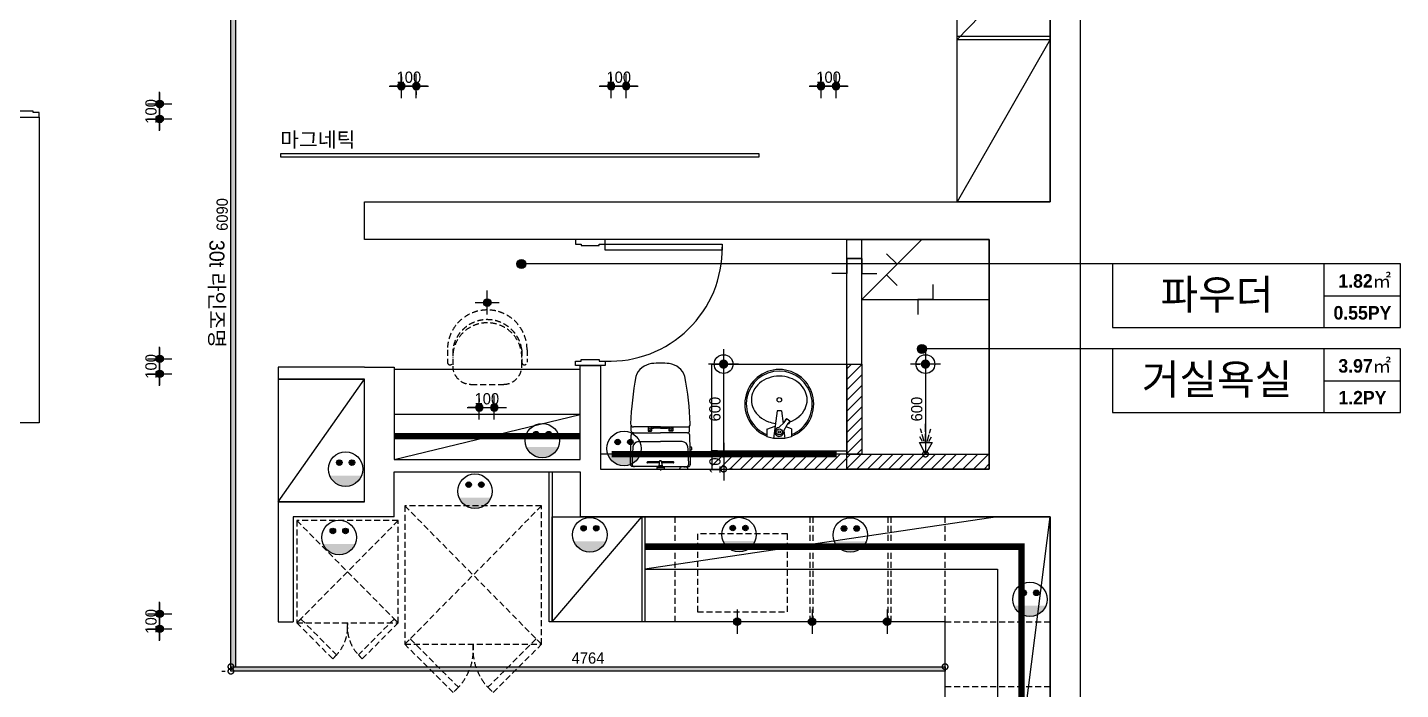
# Model space of a CAD drawing. Header units: inches. Extents: x 220271 to 272471, y 4186 to 23206.
# Drawn here: x 256902 to 266061, y 10953 to 15367 of the extents above; entities that cross this region are included whole.
import ezdxf
from ezdxf.enums import TextEntityAlignment as Align

# ---------------------------------------------------------------- set-up
doc = ezdxf.new("R2010")
doc.units = ezdxf.units.IN
doc.header["$LTSCALE"] = 50
doc.header["$MEASUREMENT"] = 0
for name, pattern in [('DH-HID2', [1.2, 0.8, -0.4]), ('HID', [2.5, 1.5, -1]), ('HIDDEN', [0.375, 0.25, -0.125])]:
    doc.linetypes.add(name, pattern=pattern)
for name, color, linetype in [('0-ELC TEXT', 7, 'Continuous'), ('03-TEXT', 3, 'Continuous'), ('03-WAL NEW', 3, 'Continuous'), ('06-FUR', 6, 'Continuous'), ('06-LIGHT', 4, 'Continuous'), ('07-DIM WAL', 5, 'Continuous'), ('08-HAT', 8, 'Continuous'), ('BATH', 4, 'Continuous'), ('CEIL-LIGHT', 7, 'Continuous'), ('CO-BATH', 6, 'Continuous'), ('CO-DO-FR', 7, 'Continuous'), ('CO-DOOR', 8, 'Continuous'), ('F-WALL1', 2, 'Continuous'), ('fin', 5, 'Continuous'), ('FU-FURM', 251, 'DH-HID2'), ('HL', 6, 'HIDDEN'), ('RC-LIGHT', 7, 'Continuous'), ('설비', 140, 'Continuous')]:
    doc.layers.add(name, color=color, linetype=linetype)
doc.styles.add('넥슨고딕', font='NEXONLv1GothicBold.ttf')
doc.styles.add('스타일1', font='HY울릉도M.TTF')
doc.styles.add('코레일둥고', font='Korail_Round_Gothic_Medium.ttf')
doc.dimstyles.new('30', dxfattribs={"dimscale": 30, "dimtxt": 2.5, "dimasz": 2.5, "dimexe": 1.25, "dimexo": 2, "dimtad": 1, "dimdec": 0, "dimtxsty": '스타일1', "dimblk": 'DOTSMALL', "dimcen": 2.5, "dimclrd": 1, "dimclre": 1, "dimclrt": 7, "dimadec": 0, "dimazin": 0, "dimtfac": 1, "dimtdec": 0, "dimtix": 1, "dimtmove": 0, "dimatfit": 3, "dimldrblk": 'DOTSMALL', "dimfxl": 1.25, "dimarcsym": 0})

# ---------------------------------------------------------------- blocks, each defined once
blk = doc.blocks.new('1')
at = {"linetype": 'Continuous'}
h = blk.add_hatch(color=4, dxfattribs=at)
h.dxf.hatch_style = 1
edge = h.paths.add_edge_path()
edge.add_arc((11539653, -14273504), 37.5, 0, 360)
at = {"color": 1, "linetype": 'Continuous'}
for p, q in [((11539653, -14273637), (11539653, -14273370)), ((11539520, -14273504), (11539787, -14273504))]:
    blk.add_line(p, q, dxfattribs=at)
at = {"color": 4, "linetype": 'Continuous'}
for radius in [41.5, 37.5]:
    blk.add_circle((11539653, -14273504), radius, dxfattribs=at)
blk = doc.blocks.new('_DOTSMALL')
at = {"color": 0, "linetype": 'ByBlock', "const_width": 0.5}
blk.add_lwpolyline([(-0.0625, 0, 1), (0.0625, 0, 1)], format="xyb", close=True, dxfattribs=at)
blk = doc.blocks.new('*D164')
at = {"layer": '07-DIM WAL', "color": 1, "lineweight": -2, "transparency": 16777216}
for p, q in [((260795.8, 15037.1), (260795.8, 15014.6)), ((260720.8, 14977.1), (260970.8, 14977.1)), ((260895.8, 14917.1), (260895.8, 14939.6))]:
    blk.add_line(p, q, dxfattribs=at)
at = {"layer": 'Defpoints', "color": 0, "transparency": 16777216}
for p in [(260795.8, 14977.1), (260895.8, 14977.1), (260895.8, 14977.1)]:
    blk.add_point(p, dxfattribs=at)
at = {"layer": '07-DIM WAL', "color": 1, "lineweight": -2, "transparency": 16777216, "xscale": 75, "yscale": 75, "zscale": 75}
blk.add_blockref('_DOTSMALL', (260795.8, 14977.1), dxfattribs=at)
at = {"layer": '07-DIM WAL', "color": 1, "lineweight": -2, "transparency": 16777216, "xscale": 75, "yscale": 75, "zscale": 75, "rotation": 180}
blk.add_blockref('_DOTSMALL', (260895.8, 14977.1), dxfattribs=at)
at = {"layer": '07-DIM WAL', "color": 7, "transparency": 16777216, "insert": (260845.8, 15034.9), "char_height": 75, "attachment_point": 5, "style": '스타일1'}
blk.add_mtext('100', dxfattribs=at)
blk = doc.blocks.new('*D165')
at = {"layer": '07-DIM WAL', "color": 1, "lineweight": -2, "transparency": 16777216}
for p, q in [((262195.8, 15037.1), (262195.8, 15014.6)), ((262120.8, 14977.1), (262370.8, 14977.1)), ((262295.8, 14917.1), (262295.8, 14939.6))]:
    blk.add_line(p, q, dxfattribs=at)
at = {"layer": 'Defpoints', "color": 0, "transparency": 16777216}
for p in [(262195.8, 14977.1), (262295.8, 14977.1), (262295.8, 14977.1)]:
    blk.add_point(p, dxfattribs=at)
at = {"layer": '07-DIM WAL', "color": 1, "lineweight": -2, "transparency": 16777216, "xscale": 75, "yscale": 75, "zscale": 75}
blk.add_blockref('_DOTSMALL', (262195.8, 14977.1), dxfattribs=at)
at = {"layer": '07-DIM WAL', "color": 1, "lineweight": -2, "transparency": 16777216, "xscale": 75, "yscale": 75, "zscale": 75, "rotation": 180}
blk.add_blockref('_DOTSMALL', (262295.8, 14977.1), dxfattribs=at)
at = {"layer": '07-DIM WAL', "color": 7, "transparency": 16777216, "insert": (262245.8, 15034.9), "char_height": 75, "attachment_point": 5, "style": '스타일1'}
blk.add_mtext('100', dxfattribs=at)
blk = doc.blocks.new('*D166')
at = {"layer": '07-DIM WAL', "color": 1, "lineweight": -2, "transparency": 16777216}
for p, q in [((259395.8, 15037.1), (259395.8, 15014.6)), ((259320.8, 14977.1), (259570.8, 14977.1)), ((259495.8, 14917.1), (259495.8, 14939.6))]:
    blk.add_line(p, q, dxfattribs=at)
at = {"layer": 'Defpoints', "color": 0, "transparency": 16777216}
for p in [(259395.8, 14977.1), (259495.8, 14977.1), (259495.8, 14977.1)]:
    blk.add_point(p, dxfattribs=at)
at = {"layer": '07-DIM WAL', "color": 1, "lineweight": -2, "transparency": 16777216, "xscale": 75, "yscale": 75, "zscale": 75}
blk.add_blockref('_DOTSMALL', (259395.8, 14977.1), dxfattribs=at)
at = {"layer": '07-DIM WAL', "color": 1, "lineweight": -2, "transparency": 16777216, "xscale": 75, "yscale": 75, "zscale": 75, "rotation": 180}
blk.add_blockref('_DOTSMALL', (259495.8, 14977.1), dxfattribs=at)
at = {"layer": '07-DIM WAL', "color": 7, "transparency": 16777216, "insert": (259445.8, 15034.9), "char_height": 75, "attachment_point": 5, "style": '스타일1'}
blk.add_mtext('100', dxfattribs=at)
blk = doc.blocks.new('hallogen')
h = blk.add_hatch(color=256)
h.dxf.hatch_style = 1
edge = h.paths.add_edge_path()
edge.add_arc((48591.7, 60854.3), 31.2, 0, 360, ccw=False)
at = {"color": 1, "linetype": 'Continuous'}
for p, q in [((48591.7, 60954.3), (48591.7, 60754.3)), ((48691.7, 60854.3), (48491.7, 60854.3))]:
    blk.add_line(p, q, dxfattribs=at)
at = {"color": 4, "linetype": 'Continuous'}
blk.add_circle((48591.7, 60854.3), 62.5, dxfattribs=at)
blk = doc.blocks.new('*D167')
at = {"layer": '07-DIM WAL', "color": 1, "lineweight": -2, "transparency": 16777216}
for p, q in [((261485.3, 13122.6), (261507.8, 13122.6)), ((261545.3, 13122.6), (261545.3, 12522.6)), ((261485.3, 12522.6), (261507.8, 12522.6))]:
    blk.add_line(p, q, dxfattribs=at)
at = {"layer": 'Defpoints', "color": 0, "transparency": 16777216}
for p in [(261545.3, 13122.6), (261545.3, 12522.6), (261545.3, 12522.6)]:
    blk.add_point(p, dxfattribs=at)
at = {"layer": '07-DIM WAL', "color": 1, "lineweight": -2, "transparency": 16777216, "xscale": 75, "yscale": 75, "zscale": 75}
for p, rotation in [((261545.3, 13122.6), 90), ((261545.3, 12522.6), 270)]:
    blk.add_blockref('_DOTSMALL', p, dxfattribs=dict(at, rotation=rotation))
at = {"layer": '07-DIM WAL', "color": 7, "transparency": 16777216, "insert": (261487.5, 12822.6), "char_height": 75, "attachment_point": 5, "rotation": 90, "style": '스타일1'}
blk.add_mtext('600', dxfattribs=at)
blk = doc.blocks.new('*D168')
at = {"layer": '07-DIM WAL', "color": 1, "lineweight": -2, "transparency": 16777216}
for p, q in [((261545.9, 12597.6), (261545.9, 12347.6)), ((261605.3, 12522.6), (261583.4, 12522.6)), ((261605.3, 12422.6), (261583.4, 12422.6))]:
    blk.add_line(p, q, dxfattribs=at)
at = {"layer": 'Defpoints', "color": 0, "transparency": 16777216}
for p in [(261545.3, 12522.6), (261545.3, 12422.6), (261545.9, 12422.6)]:
    blk.add_point(p, dxfattribs=at)
at = {"layer": '07-DIM WAL', "color": 1, "lineweight": -2, "transparency": 16777216, "xscale": 75, "yscale": 75, "zscale": 75}
for p, rotation in [((261545.9, 12522.6), 270), ((261545.9, 12422.6), 90)]:
    blk.add_blockref('_DOTSMALL', p, dxfattribs=dict(at, rotation=rotation))
at = {"layer": '07-DIM WAL', "color": 7, "transparency": 16777216, "insert": (261488.1, 12472.6), "char_height": 75, "attachment_point": 5, "rotation": 90, "style": '스타일1'}
blk.add_mtext('100', dxfattribs=at)
blk = doc.blocks.new('*D169')
at = {"layer": '07-DIM WAL', "color": 1, "lineweight": -2, "transparency": 16777216}
for p, q in [((262831.8, 13122.6), (262854.3, 13122.6)), ((262891.8, 13122.6), (262891.8, 12522.6)), ((262831.8, 12522.6), (262854.3, 12522.6))]:
    blk.add_line(p, q, dxfattribs=at)
at = {"layer": 'Defpoints', "color": 0, "transparency": 16777216}
for p in [(262891.8, 13122.6), (262891.8, 12522.6), (262891.8, 12522.6)]:
    blk.add_point(p, dxfattribs=at)
at = {"layer": '07-DIM WAL', "color": 1, "lineweight": -2, "transparency": 16777216, "xscale": 75, "yscale": 75, "zscale": 75}
for p, rotation in [((262891.8, 13122.6), 90), ((262891.8, 12522.6), 270)]:
    blk.add_blockref('_DOTSMALL', p, dxfattribs=dict(at, rotation=rotation))
at = {"layer": '07-DIM WAL', "color": 7, "transparency": 16777216, "insert": (262834, 12822.6), "char_height": 75, "attachment_point": 5, "rotation": 90, "style": '스타일1'}
blk.add_mtext('600', dxfattribs=at)
blk = doc.blocks.new('*D174')
at = {"layer": '07-DIM WAL', "color": 1, "lineweight": -2, "transparency": 16777216}
for p, q in [((257723.8, 11457.6), (257746.3, 11457.6)), ((257783.8, 11282.6), (257783.8, 11532.6)), ((257723.8, 11357.6), (257746.3, 11357.6))]:
    blk.add_line(p, q, dxfattribs=at)
at = {"layer": 'Defpoints', "color": 0, "transparency": 16777216}
for p in [(257783.8, 11457.6), (257783.8, 11457.6), (257783.8, 11357.6)]:
    blk.add_point(p, dxfattribs=at)
at = {"layer": '07-DIM WAL', "color": 1, "lineweight": -2, "transparency": 16777216, "xscale": 75, "yscale": 75, "zscale": 75}
for p, rotation in [((257783.8, 11457.6), 270), ((257783.8, 11357.6), 90)]:
    blk.add_blockref('_DOTSMALL', p, dxfattribs=dict(at, rotation=rotation))
at = {"layer": '07-DIM WAL', "color": 7, "transparency": 16777216, "insert": (257726, 11407.6), "char_height": 75, "attachment_point": 5, "rotation": 90, "style": '스타일1'}
blk.add_mtext('100', dxfattribs=at)
blk = doc.blocks.new('*D176')
at = {"layer": '07-DIM WAL', "color": 1, "lineweight": -2, "transparency": 16777216}
for p, q in [((257783.8, 12982.6), (257783.8, 13232.6)), ((257723.8, 13157.6), (257746.3, 13157.6)), ((257723.8, 13057.6), (257746.3, 13057.6))]:
    blk.add_line(p, q, dxfattribs=at)
at = {"layer": 'Defpoints', "color": 0, "transparency": 16777216}
for p in [(257783.8, 13157.6), (257783.8, 13157.6), (257783.8, 13057.6)]:
    blk.add_point(p, dxfattribs=at)
at = {"layer": '07-DIM WAL', "color": 1, "lineweight": -2, "transparency": 16777216, "xscale": 75, "yscale": 75, "zscale": 75}
for p, rotation in [((257783.8, 13157.6), 270), ((257783.8, 13057.6), 90)]:
    blk.add_blockref('_DOTSMALL', p, dxfattribs=dict(at, rotation=rotation))
at = {"layer": '07-DIM WAL', "color": 7, "transparency": 16777216, "insert": (257726, 13107.6), "char_height": 75, "attachment_point": 5, "rotation": 90, "style": '스타일1'}
blk.add_mtext('100', dxfattribs=at)
blk = doc.blocks.new('*D177')
at = {"layer": '07-DIM WAL', "color": 1, "lineweight": -2, "transparency": 16777216}
for p, q in [((257783.8, 14682.6), (257783.8, 14932.6)), ((257723.8, 14857.6), (257746.3, 14857.6)), ((257723.8, 14757.6), (257746.3, 14757.6))]:
    blk.add_line(p, q, dxfattribs=at)
at = {"layer": 'Defpoints', "color": 0, "transparency": 16777216}
for p in [(257783.8, 14857.6), (257783.8, 14857.6), (257783.8, 14757.6)]:
    blk.add_point(p, dxfattribs=at)
at = {"layer": '07-DIM WAL', "color": 1, "lineweight": -2, "transparency": 16777216, "xscale": 75, "yscale": 75, "zscale": 75}
for p, rotation in [((257783.8, 14857.6), 270), ((257783.8, 14757.6), 90)]:
    blk.add_blockref('_DOTSMALL', p, dxfattribs=dict(at, rotation=rotation))
at = {"layer": '07-DIM WAL', "color": 7, "transparency": 16777216, "insert": (257726, 14807.6), "char_height": 75, "attachment_point": 5, "rotation": 90, "style": '스타일1'}
blk.add_mtext('100', dxfattribs=at)
blk = doc.blocks.new('vudausseh')
at = {"layer": 'CO-DO-FR'}
blk.add_lwpolyline([(234587.2, 37960.5), (234787.2, 37960.5), (234787.2, 37990.5), (234747.2, 37990.5), (234747.2, 38000.5), (234627.2, 38000.5), (234627.2, 37990.5), (234587.2, 37990.5), (234587.2, 37960.5)], close=True, dxfattribs=at)
at = {"layer": 'F-WALL1'}
for p, q in [((241731.2, 42840.5), (241731.2, 30932.5)), ((241531.2, 37395.5), (241531.2, 39117.5)), ((236957.2, 37143), (236957.2, 37395.5)), ((236957.2, 37395.5), (241531.2, 37395.5)), ((241125.2, 37143), (236957.2, 37143)), ((241125.2, 35613), (241125.2, 37143)), ((236957.2, 36293), (236382.2, 36293)), ((236382.2, 36293), (236382.2, 36213)), ((236957.2, 36293), (237157.2, 36293)), ((237157.2, 36293), (237157.2, 35678)), ((238397.2, 35678), (238397.2, 36303)), ((238397.2, 36303), (238532.2, 36303)), ((238532.2, 36303), (238532.2, 35613)), ((236382.2, 36213), (236957.2, 36213)), ((236957.2, 35395.5), (236957.2, 36213)), ((237157.2, 35678), (238397.2, 35678)), ((238532.2, 35613), (241125.2, 35613)), ((236382.2, 35395.5), (236382.2, 34595.5)), ((236957.2, 35395.5), (236382.2, 35395.5)), ((237157.2, 35295.5), (236482.2, 35295.5)), ((236482.2, 35295.5), (236482.2, 34595.5)), ((241531.2, 35295.5), (238397.2, 35295.5)), ((241531.2, 32522.5), (241531.2, 35295.5)), ((236382.2, 34595.5), (236482.2, 34595.5))]:
    blk.add_line(p, q, dxfattribs=at)
for points in [[(229627.2, 36254.5), (229854.2, 36254.5), (229854.2, 36158.5), (234587.2, 36158.5), (234587.2, 37960.5), (234787.2, 37960.5), (234787.2, 35920.5), (229827.2, 35920.5), (229827.2, 35580.5), (229627.2, 35580.5), (229627.2, 36254.5)], [(237157.2, 35295.5), (237157.2, 35595.5), (238397.2, 35595.5), (238397.2, 35295.5)]]:
    blk.add_lwpolyline(points, dxfattribs=at)
blk = doc.blocks.new('CJSWJDEH2')
at = {"layer": '03-WAL NEW', "transparency": 33554687}
h = blk.add_hatch(dxfattribs=at)
h.set_pattern_fill('_USER', color=256, scale=50, angle=45, pattern_type=0)
h.set_pattern_definition([(45, (25700, -39444.49), (-35.355339, 35.355339), [])])
h.paths.add_polyline_path([(262366.8, -5297.4), (262366.8, -4697.4), (262466.8, -4697.4), (262466.8, -5297.4)])
h = blk.add_hatch(dxfattribs=at)
h.set_pattern_fill('_USER', color=256, scale=50, angle=45, pattern_type=0)
h.set_pattern_definition([(45, (25800, -39444.49), (-35.355339, 35.355339), [])])
h.paths.add_polyline_path([(262366.8, -5297.4), (263316.8, -5297.4), (263316.8, -5397.4), (262366.8, -5397.4)])
at = {"layer": '08-HAT', "transparency": 33554687}
h = blk.add_hatch(dxfattribs=at)
h.set_pattern_fill('_USER', color=8, scale=50, angle=45, pattern_type=0)
h.set_pattern_definition([(45, (25700, -39687.834), (-35.355339, 35.355339), [])])
h.paths.add_polyline_path([(261466.8, -5397.4), (262366.8, -5397.4), (262366.8, -5297.4), (261466.8, -5297.4)])
at = {"color": 8}
for p, q in [((261147.8, -5397.4), (261099.8, -5397.4)), ((261123.8, -5397.4), (261123.8, -5406.1))]:
    blk.add_line(p, q, dxfattribs=at)
at = {"layer": '03-WAL NEW', "transparency": 33554687}
for p, q in [((262466.8, -4697.4), (262466.8, -3867.4)), ((262466.8, -4267.4), (263316.8, -4267.4)), ((261523.8, -5297.4), (260723.8, -5297.4))]:
    blk.add_line(p, q, dxfattribs=at)
for points in [[(262366.8, -4697.4), (262366.8, -3867.4), (263316.8, -3867.4), (263316.8, -5297.4)], [(262466.8, -3867.4), (262866.8, -3867.4), (262466.8, -4267.4), (262466.8, -3867.4)], [(262466.8, -3994), (262366.8, -3994), (262366.8, -4094), (262266.8, -4094)], [(262366.8, -3994), (262466.8, -3994), (262466.8, -4094), (262566.8, -4094)], [(262702.1, -4173.4), (262631.4, -4102.7), (262702.1, -4032), (262631.4, -3961.3)], [(262941.8, -4167.4), (262941.8, -4267.4), (262841.8, -4267.4), (262841.8, -4367.4)], [(262366.8, -5297.4), (262366.8, -4697.4), (262466.8, -4697.4), (262466.8, -5297.4), (262366.8, -5297.4)], [(261466.8, -5397.4), (262366.8, -5397.4), (262366.8, -5297.4), (261466.8, -5297.4), (261466.8, -5397.4)]]:
    blk.add_lwpolyline(points, dxfattribs=at)
blk.add_lwpolyline([(262366.8, -5297.4), (263316.8, -5297.4), (263316.8, -5397.4), (262366.8, -5397.4)], close=True, dxfattribs=at)
at = {"layer": '06-FUR', "color": 8}
for p, q in [((263722.8, -2512.9), (263102.8, -2512.9)), ((260400.8, -6414.9), (261000.8, -5714.9)), ((261000.8, -5714.9), (261000.8, -6414.9)), ((261020.8, -5714.9), (261020.8, -6414.9))]:
    blk.add_line(p, q, dxfattribs=at)
for points in [[(263102.8, -1892.9), (263722.8, -1892.9), (263722.8, -3614.9), (263102.8, -3614.9)], [(258573.8, -5614.9), (259148.8, -5614.9), (259148.8, -4797.4), (258573.8, -4797.4)]]:
    blk.add_lwpolyline(points, close=True, dxfattribs=at)
for points in [[(263722.8, -1892.9), (263102.8, -2532.9), (263722.8, -2532.9), (263102.8, -3614.9)], [(259348.8, -5332.4), (260588.8, -5332.4), (260588.8, -4732.4), (259348.8, -4732.4), (259348.8, -5332.4)], [(258868.8, -5614.9), (258573.8, -5614.9), (259148.8, -4797.4)], [(259348.8, -5332.4), (260588.8, -5032.4), (259348.8, -5032.4)], [(260400.8, -5414.9), (260400.8, -6414.9), (260380.8, -6414.9), (260380.8, -5414.9), (260400.8, -5414.9)], [(260400.8, -5714.9), (263722.8, -5714.9), (263722.8, -8487.9), (263022.8, -8487.9), (263022.8, -6414.9), (260400.8, -6414.9), (260400.8, -5714.9)], [(261020.8, -6064.9), (263372.8, -6064.9), (263372.8, -8487.9), (263722.8, -5714.9)], [(263372.8, -5714.9), (261020.8, -6064.9)]]:
    blk.add_lwpolyline(points, dxfattribs=at)
at = {"layer": 'BATH', "color": 8}
for p, q in [((262893.1, -5148.8), (262893.1, -5095.3)), ((262891.8, -5297.4), (262852, -5219.8)), ((262852, -5219.8), (262936.1, -5219.8)), ((262872.8, -5213.3), (262853.9, -5183.3)), ((262867, -5158.5), (262858.5, -5129.9)), ((262882.6, -5213.9), (262870.2, -5165.7)), ((262936.1, -5219.8), (262891.8, -5297.4)), ((262893.1, -5215.9), (262893.1, -5163.2)), ((262903.5, -5213.9), (262915.9, -5165.7)), ((262913.3, -5213.3), (262932.2, -5183.3)), ((262919.1, -5158.5), (262927.6, -5129.9))]:
    blk.add_line(p, q, dxfattribs=at)
at = {"layer": 'CO-BATH', "color": 8}
for p, q in [((261901.8, -5009.4), (261879.2, -5192.6)), ((261931.8, -5009.4), (261901.8, -5009.4)), ((261931.8, -5009.4), (261942.1, -5093.4)), ((261834.5, -5132.2), (261889.2, -5111.3)), ((261916, -5118.2), (261949.4, -5086.5)), ((261947.1, -5142.6), (261969.9, -5102.5)), ((261949.8, -5085.9), (261967.8, -5062.9)), ((261956.5, -5072.5), (261962.6, -5064.7)), ((261999, -5129.2), (261961.9, -5116.6)), ((261987, -5077.4), (261969.7, -5063.8)), ((261970.3, -5101.9), (261988.3, -5078.9)), ((261981.7, -5092.3), (261987.9, -5084.4)), ((261999, -5129.2), (261999, -5182.6)), ((261834.5, -5132.2), (261834.5, -5182.6)), ((261879.2, -5192.6), (261834.5, -5182.6)), ((261954.3, -5192.6), (261879.2, -5192.6)), ((261948, -5141.1), (261954.3, -5192.6)), ((261999, -5182.6), (261954.3, -5192.6)), ((262366.8, -5277.4), (261466.8, -5277.4))]:
    blk.add_line(p, q, dxfattribs=at)
blk.add_lwpolyline([(262366.8, -5297.4), (261466.8, -5297.4), (261466.8, -4697.4), (262366.8, -4697.4)], close=True, dxfattribs=at)
for centre, radius in [((261916.8, -4935.9), 15), ((261916.8, -5149.4), 20), ((261916.8, -5149.4), 8)]:
    blk.add_circle(centre, radius, dxfattribs=at)
for centre, radius, start, end in [((261916.8, -4963.4), 230, 290.95984, 249.04016), ((261916.8, -4963.4), 220, 291.96087, 248.03913), ((261890.4, -4947.9), 162.4, 130.34665, 154.00528), ((261906.4, -4966.7), 187.1, 109.38487, 130.34665), ((261916.8, -4996.3), 218.4, 90, 109.38487), ((261916.8, -4996.3), 218.4, 70.61513, 90), ((261927.2, -4966.7), 187.1, 49.65335, 70.61513), ((261943.1, -4947.9), 162.4, 25.99472, 49.65335), ((261865.7, -4935.9), 134.9, 154.00528, 180), ((261865.7, -4935.9), 134.9, 180, 205.99472), ((261967.8, -4935.9), 134.9, 0, 25.99472), ((261967.8, -4935.9), 134.9, 334.00528, 0), ((261890.4, -4923.8), 162.4, 205.99472, 229.65335), ((261943.1, -4923.8), 162.4, 310.34665, 334.00528), ((261906.4, -4905), 187.1, 229.65335, 250.61513), ((261916.8, -4875.5), 218.4, 250.61513, 263.36919), ((261916.8, -5149.4), 30, 96.86913, 7.11814), ((261912.6, -5114.6), 5, 276.86913, 313.63456), ((261945.9, -5082.8), 5, 313.63456, 321.99364), ((261960.4, -5075.6), 5, 141.99364, 208.41546), ((261966.6, -5067.7), 5, 51.99364, 141.99364), ((261974.3, -5105), 5, 141.99364, 150.35272), ((261977.8, -5089.2), 5, 255.57182, 321.99364), ((261983.9, -5081.3), 5, 321.99364, 51.99364), ((261927.2, -4905), 187.1, 289.38487, 310.34665), ((261951.5, -5145), 5, 150.35272, 187.11814)]:
    blk.add_arc(centre, radius, start, end, dxfattribs=at)
at = {"layer": 'CO-DO-FR', "color": 8}
for points in [[(260756.3, -3867.4), (260556.3, -3867.4), (260556.3, -3897.4), (260596.3, -3897.4), (260596.3, -3907.4), (260716.3, -3907.4), (260716.3, -3897.4), (260756.3, -3897.4), (260756.3, -3867.4)], [(260756.3, -4707.4), (260556.3, -4707.4), (260556.3, -4677.4), (260596.3, -4677.4), (260596.3, -4667.4), (260716.3, -4667.4), (260716.3, -4677.4), (260756.3, -4677.4), (260756.3, -4707.4)]]:
    blk.add_lwpolyline(points, close=True, dxfattribs=at)
at = {"layer": 'CO-DOOR', "color": 8}
blk.add_lwpolyline([(261536.3, -3937.4), (260756.3, -3937.4), (260756.3, -3897.4), (261536.3, -3897.4)], close=True, dxfattribs=at)
blk.add_arc((260785.7, -3927.4), 750.6, 267.74851, 0.76338, dxfattribs=at)
at = {"layer": 'fin', "color": 8}
for p, q in [((261123.8, -5116.7), (260944.5, -5116.7)), ((261123.8, -5116.7), (261303, -5116.7)), ((260943.4, -5156), (261123.8, -5156)), ((260978.5, -5213.8), (261123.8, -5213.8)), ((261304.1, -5156), (261123.8, -5156)), ((261269, -5213.8), (261123.8, -5213.8)), ((261115.8, -5381), (260951.2, -5381)), ((261131.7, -5381), (261296.4, -5381)), ((261279.5, -5382.4), (261267, -5382.4)), ((261279.5, -5382.4), (261292, -5382.4))]:
    blk.add_line(p, q, dxfattribs=at)
for points in [[(260943.4, -5156, -0.371724), (260929, -5141.3, -0.003515), (260929.8, -5110.3, -0.320541)], [(261304.1, -5156, 0.371724), (261318.5, -5141.3, 0.003515), (261317.7, -5110.3, 0.320541)], [(260951.2, -5381), (260938.8, -5381, -0.421209), (260923.8, -5365.6), (260928.4, -5170.6, -0.001659)], [(261296.4, -5381), (261308.8, -5381, 0.421209), (261323.8, -5365.6), (261319.1, -5170.6, 0.001659)]]:
    blk.add_lwpolyline(points, format="xyb", dxfattribs=at)
for centre, radius, start, end in [((261079.5, -4819), 125.5, 96.57592, 161.7036), ((261123.8, -5096), 405.9, 90, 98.30074), ((261123.8, -5096), 405.9, 81.69926, 90), ((261168, -4819), 125.5, 18.2964, 83.42408), ((263128.6, -5185.7), 2205.9, 169.39193, 177.6667), ((259119, -5185.7), 2205.9, 2.3333, 10.60807), ((260944.5, -5096.7), 20, 177.6667, 270), ((261303, -5096.7), 20, 270, 2.3333), ((260943.4, -5171), 15, 90, 178.63491), ((260980.3, -5253.7), 40, 92.48709, 174.05625), ((261267.3, -5253.7), 40, 5.94375, 87.51291), ((261304.1, -5171), 15, 1.36509, 90), ((261935.1, -5353.2), 1000, 174.05625, 180.68841), ((260312.4, -5353.2), 1000, 359.31159, 5.94375), ((260951.2, -5365), 16, 180.68841, 270), ((261267, -5397.4), 15, 90, 180), ((261292, -5397.4), 15, 0, 90), ((261296.4, -5365), 16, 270, 359.31159)]:
    blk.add_arc(centre, radius, start, end, dxfattribs=at)
at = {"layer": 'FU-FURM', "color": 8}
for p, q in [((259703.2, -4601.7), (259703.2, -4684.6)), ((259738.2, -4601.9), (259738.2, -4710.1)), ((260199.3, -4710.1), (260199.3, -4601.9)), ((260199.3, -4601.9), (260199.3, -4710.1)), ((260234.3, -4601.7), (260234.3, -4684.6)), ((259860.5, -4832.4), (260077.1, -4832.4)), ((260330.8, -5642.9), (259418.8, -6564.9)), ((259418.8, -5642.9), (260330.8, -6564.9)), ((261220.8, -5714.9), (261220.8, -6414.9)), ((262120.8, -5714.9), (262120.8, -6414.9)), ((262140.8, -5714.9), (262140.8, -6414.9)), ((262640.8, -5714.9), (262640.8, -6414.9)), ((262660.8, -5714.9), (262660.8, -6414.9)), ((263022.8, -6414.9), (263022.8, -5714.9)), ((263022.8, -6414.9), (263722.8, -6414.9)), ((263022.8, -6847.9), (263722.8, -6847.9))]:
    blk.add_line(p, q, dxfattribs=at)
for points in [[(259418.8, -6564.9), (260330.8, -6564.9), (260330.8, -5642.9), (259418.8, -5642.9)], [(261970.8, -5829.2), (261370.8, -5829.2), (261370.8, -6349.2), (261970.8, -6349.2)]]:
    blk.add_lwpolyline(points, close=True, dxfattribs=at)
for points in [[(259741.2, -6887.3), (259418.8, -6564.9), (259454.1, -6529.5), (259776.6, -6852), (259741.2, -6887.3)], [(260008.3, -6887.3), (260330.8, -6564.9), (260295.4, -6529.5), (259973, -6852), (260008.3, -6887.3)]]:
    blk.add_lwpolyline(points, dxfattribs=at)
for centre, radius, start, end in [((259968.8, -4601.9), 265.6, 0.02458, 179.97542), ((259968.8, -4633.7), 232.7, 7.86778, 172.10396), ((259968.8, -4652.4), 230.5, 359.92131, 180.07869), ((259720.7, -4684.6), 17.5, 179.91435, 0.08565), ((259860.5, -4710.1), 122.2, 180, 269.99994), ((260077.1, -4710.1), 122.2, 270, 359.99995), ((260216.8, -4684.6), 17.5, 179.91435, 0.08565), ((259506, -6599.1), 370.4, 313.06583, 5.29703), ((260243.5, -6599.1), 370.4, 174.70297, 226.93417)]:
    blk.add_arc(centre, radius, start, end, dxfattribs=at)
at = {"layer": 'HL', "color": 8, "linetype": 'Continuous'}
for p, q in [((261123.8, -5123.8), (261077.4, -5123.8)), ((261123.8, -5123.8), (261170.1, -5123.8)), ((261328.7, -5250.9), (261321, -5250.9)), ((261328.7, -5271), (261321.5, -5271)), ((261332.7, -5267), (261332.7, -5254.9)), ((261116.3, -5349.4), (261037.3, -5349.4)), ((261115.3, -5356.4), (261037.3, -5356.4)), ((261099.8, -5387.4), (261099.8, -5397.4)), ((261147.8, -5387.4), (261099.8, -5387.4)), ((261116.8, -5382.6), (261111.4, -5387.4)), ((261117.8, -5341.3), (261112.4, -5375.6)), ((261112.4, -5375.6), (261116.8, -5382.6)), ((261135.1, -5375.6), (261112.4, -5375.6)), ((261130.7, -5382.6), (261116.8, -5382.6)), ((261129.7, -5341.3), (261117.8, -5341.3)), ((261129.7, -5341.3), (261135.1, -5375.6)), ((261135.1, -5375.6), (261130.7, -5382.6)), ((261130.7, -5382.6), (261136.1, -5387.4)), ((261210.3, -5349.4), (261131.2, -5349.4)), ((261210.3, -5356.4), (261132.3, -5356.4)), ((261147.8, -5387.4), (261147.8, -5397.4))]:
    blk.add_line(p, q, dxfattribs=at)
for points in [[(261041.2, -5116.7), (261041.2, -5140.9, 0.414214), (261045.2, -5144.9), (261061.7, -5144.9, 0.414214), (261065.7, -5140.9), (261065.7, -5125.3), (261065.7, -5116.7)], [(261065.7, -5125.3), (261075.4, -5125.3, 0.414214), (261077.4, -5123.3), (261077.4, -5116.7)], [(261181.8, -5125.3), (261172.1, -5125.3, -0.414214), (261170.1, -5123.3), (261170.1, -5116.7)], [(261206.3, -5116.7), (261206.3, -5140.9, -0.414214), (261202.3, -5144.9), (261185.8, -5144.9, -0.414214), (261181.8, -5140.9), (261181.8, -5125.3), (261181.8, -5116.7)]]:
    blk.add_lwpolyline(points, format="xyb", dxfattribs=at)
for centre in [(261053.8, -5131), (261193.8, -5131)]:
    blk.add_circle(centre, 8, dxfattribs=at)
for centre, radius, start, end in [((261328.7, -5254.9), 4, 0, 90), ((261328.7, -5267), 4, 270, 0), ((261037.3, -5352.9), 3.5, 90, 270), ((261210.3, -5352.9), 3.5, 270, 90)]:
    blk.add_arc(centre, radius, start, end, dxfattribs=at)
blk.add_blockref('vudausseh', (22191.6, -41010.4))
blk = doc.blocks.new('*D185')
at = {"layer": '07-DIM WAL', "color": 1, "lineweight": -2, "transparency": 16777216}
for p, q in [((258198.8, 17165.1), (258221.3, 17165.1)), ((258258.8, 11075.1), (258258.8, 17165.1)), ((258198.8, 11075.1), (258221.3, 11075.1))]:
    blk.add_line(p, q, dxfattribs=at)
at = {"layer": 'Defpoints', "color": 0, "transparency": 16777216}
for p in [(258258.8, 17165.1), (258258.8, 17165.1), (258258.8, 11075.1)]:
    blk.add_point(p, dxfattribs=at)
at = {"layer": '07-DIM WAL', "color": 1, "lineweight": -2, "transparency": 16777216, "xscale": 75, "yscale": 75, "zscale": 75}
for p, rotation in [((258258.8, 17165.1), 90), ((258258.8, 11075.1), 270)]:
    blk.add_blockref('_DOTSMALL', p, dxfattribs=dict(at, rotation=rotation))
at = {"layer": '07-DIM WAL', "color": 7, "transparency": 16777216, "insert": (258200.9, 14120.1), "char_height": 75, "attachment_point": 5, "rotation": 90, "style": '스타일1'}
blk.add_mtext('6090', dxfattribs=at)
blk = doc.blocks.new('*D186')
at = {"layer": '07-DIM WAL', "color": 1, "lineweight": -2, "transparency": 16777216}
for p, q in [((258258.8, 11135.1), (258258.8, 11142.6)), ((258258.8, 11105.1), (263022.8, 11105.1)), ((263022.8, 11135.1), (263022.8, 11142.6))]:
    blk.add_line(p, q, dxfattribs=at)
at = {"layer": 'Defpoints', "color": 0, "transparency": 16777216}
for p in [(263022.8, 11105.1), (258258.8, 11075.1), (263022.8, 11075.1)]:
    blk.add_point(p, dxfattribs=at)
at = {"layer": '07-DIM WAL', "color": 1, "lineweight": -2, "transparency": 16777216, "xscale": 75, "yscale": 75, "zscale": 75, "rotation": 180}
blk.add_blockref('_DOTSMALL', (258258.8, 11105.1), dxfattribs=at)
at = {"layer": '07-DIM WAL', "color": 1, "lineweight": -2, "transparency": 16777216, "xscale": 75, "yscale": 75, "zscale": 75}
blk.add_blockref('_DOTSMALL', (263022.8, 11105.1), dxfattribs=at)
at = {"layer": '07-DIM WAL', "color": 7, "transparency": 16777216, "insert": (260640.8, 11162.2), "char_height": 75, "attachment_point": 5, "style": '스타일1'}
blk.add_mtext('4764', dxfattribs=at)
blk = doc.blocks.new('*D192')
at = {"layer": '07-DIM WAL', "color": 1, "lineweight": -2, "transparency": 16777216}
for p, q in [((259915.9, 12833.4), (259840.9, 12833.4)), ((259915.9, 12893.4), (259915.9, 12870.9)), ((259915.9, 12833.4), (260015.9, 12833.4)), ((260015.9, 12833.4), (260090.9, 12833.4)), ((260015.9, 12773.4), (260015.9, 12795.9))]:
    blk.add_line(p, q, dxfattribs=at)
at = {"layer": 'Defpoints', "color": 0, "transparency": 16777216}
for p in [(259915.9, 12833.4), (260015.9, 12833.4), (260015.9, 12833.4)]:
    blk.add_point(p, dxfattribs=at)
at = {"layer": '07-DIM WAL', "color": 1, "lineweight": -2, "transparency": 16777216, "xscale": 75, "yscale": 75, "zscale": 75}
blk.add_blockref('_DOTSMALL', (259915.9, 12833.4), dxfattribs=at)
at = {"layer": '07-DIM WAL', "color": 1, "lineweight": -2, "transparency": 16777216, "xscale": 75, "yscale": 75, "zscale": 75, "rotation": 180}
blk.add_blockref('_DOTSMALL', (260015.9, 12833.4), dxfattribs=at)
at = {"layer": '07-DIM WAL', "color": 7, "transparency": 16777216, "insert": (259965.9, 12891.1), "char_height": 75, "attachment_point": 5, "style": '스타일1'}
blk.add_mtext('100', dxfattribs=at)
blk = doc.blocks.new('egoo')
at = {"layer": '설비'}
h = blk.add_hatch(color=140, dxfattribs=at)
edge = h.paths.add_edge_path()
edge.add_arc((1015645, 443434), 22.3, 0, 360)
h = blk.add_hatch(color=140, dxfattribs=at)
edge = h.paths.add_edge_path()
edge.add_arc((1015748, 443434), 22.3, 0, 360)
h = blk.add_hatch(color=140, dxfattribs=at)
edge = h.paths.add_edge_path()
edge.add_line((1015826, 443329), (1015567, 443329))
edge.add_ellipse((1015696, 443381), major_axis=(99, 99), ratio=1, start_angle=156.9578, end_angle=293.0422)
at = {"layer": '설비', "color": 140}
for centre, radius in [((1015696, 443381), 140), ((1015645, 443434), 22.3), ((1015748, 443434), 22.3)]:
    blk.add_circle(centre, radius, dxfattribs=at)

msp = doc.modelspace()

# ---------------------------------------------------------------- hatches: boundary and pattern name
at = {"layer": '0-ELC TEXT'}
h = msp.add_hatch(color=256, dxfattribs=at)
h.dxf.hatch_style = 1
edge = h.paths.add_edge_path()
edge.add_arc((260197, 13790.3), 30, 180, 540)
h = msp.add_hatch(color=256, dxfattribs=at)
h.dxf.hatch_style = 1
edge = h.paths.add_edge_path()
edge.add_arc((262867.9, 13224.2), 30, 180, 540)
at = {"layer": 'CEIL-LIGHT'}
h = msp.add_hatch(dxfattribs=at)
h.set_pattern_fill('ANSI31', color=140)
h.set_pattern_definition([(45, (-560, -21867.83402), (-0.08838834765, 0.08838834765), [])])
h.paths.add_polyline_path([(263022.8, 11105.1), (263022.8, 11075.1), (258258.8, 11075.1), (258258.8, 17165.1), (258288.8, 17165.1), (258288.8, 11105.1)])

# ---------------------------------------------------------------- linework, layer by layer
at = {"layer": '0-ELC TEXT'}
for p, q in [((264140.1, 13790.3), (260197, 13790.3)), ((265551.3, 13365.8), (265551.3, 13790.3)), ((265551.3, 13578.1), (266060.9, 13578.1)), ((264140.1, 13224.2), (262867.9, 13224.2)), ((265551.3, 12799.7), (265551.3, 13224.2)), ((265551.3, 13011.9), (266060.9, 13011.9))]:
    msp.add_line(p, q, dxfattribs=at)
for points in [[(264140.1, 13365.8), (266060.9, 13365.8), (266060.9, 13790.3), (264140.1, 13790.3)], [(264140.1, 12799.7), (266060.9, 12799.7), (266060.9, 13224.2), (264140.1, 13224.2)]]:
    msp.add_lwpolyline(points, close=True, dxfattribs=at)
for centre in [(260197, 13790.3), (262867.9, 13224.2)]:
    msp.add_circle(centre, 30, dxfattribs=at)
at = {"layer": '06-LIGHT', "color": 10, "linetype": 'HID', "const_width": 43.2}
for points in [[(260588.8, 12642.6), (259348.8, 12642.6)], [(260798.5, 12522.6), (262298.5, 12522.6)], [(261020.8, 11905.1), (263532.8, 11905.1), (263532.8, 9332.1)]]:
    msp.add_lwpolyline(points, dxfattribs=at)
at = {"layer": 'CEIL-LIGHT', "color": 140}
msp.add_lwpolyline([(263022.8, 11105.1), (263022.8, 11075.1), (258258.8, 11075.1), (258258.8, 17165.1), (258288.8, 17165.1), (258288.8, 11105.1), (263022.8, 11105.1)], dxfattribs=at)
at = {"layer": 'CEIL-LIGHT'}
msp.add_lwpolyline([(261781.8, 14525.1), (258588.8, 14525.1), (258588.8, 14505.1), (261781.8, 14505.1)], close=True, dxfattribs=at)
at = {"layer": 'FU-FURM'}
for p, q in [((259373.9, 12079.1), (258699, 11396.8)), ((258699, 12079.1), (259373.9, 11396.8))]:
    msp.add_line(p, q, dxfattribs=at)
msp.add_lwpolyline([(258699, 11396.8), (259373.9, 11396.8), (259373.9, 12079.1), (258699, 12079.1)], close=True, dxfattribs=at)
for points in [[(258937.7, 11158.2), (258699, 11396.8), (258725.2, 11423), (258963.8, 11184.4), (258937.7, 11158.2)], [(259135.3, 11158.2), (259373.9, 11396.8), (259347.8, 11423), (259109.2, 11184.4), (259135.3, 11158.2)]]:
    msp.add_lwpolyline(points, dxfattribs=at)
for centre, start, end in [((258763.6, 11371.5), 313.06583, 5.29703), ((259309.4, 11371.5), 174.70297, 226.93417)]:
    msp.add_arc(centre, 274.1, start, end, dxfattribs=at)

# ---------------------------------------------------------------- block references
at = {"layer": '07-DIM WAL'}
msp.add_blockref('CJSWJDEH2', (0, 17820), dxfattribs=at)
at = {"layer": 'RC-LIGHT', "yscale": 0.6024096385271789, "zscale": 0.6024096385271789, "rotation": 270}
for p, xscale in [((8857892, -6936621.4), -0.6024096385271789), ((8857992, -6936621.4), -0.6024096385271789), ((8859292, -6936621.4), -0.6024096385271789), ((8859392, -6936621.4), -0.6024096385271789), ((8860692, -6936621.4), -0.6024096385271789), ((8860792, -6936621.4), -0.6024096385271789), ((8858412.2, -6938765.1), -0.6024096385271789), ((8858512.2, -6938765.1), -0.6024096385271789), ((8860132, 6963003.6), 0.6024096385271789), ((8860632, 6963003.6), 0.6024096385271789), ((8861132, 6963003.6), 0.6024096385271789)]:
    msp.add_blockref('1', p, dxfattribs=dict(at, xscale=xscale))
at = {"layer": 'RC-LIGHT', "xscale": 0.6024096385271789, "yscale": 0.6024096385271789, "zscale": 0.6024096385271789}
for p in [(-6693814.7, 8613353.9), (-6693814.7, 8613253.9), (-6691629.7, 8612028.9), (-6693814.7, 8611653.9), (-6693814.7, 8611553.9), (-6693814.7, 8609953.9), (-6693814.7, 8609853.9)]:
    msp.add_blockref('1', p, dxfattribs=at)
at = {"layer": 'RC-LIGHT'}
for p in [(212953.6, -47731.6), (214300.1, -47731.6)]:
    msp.add_blockref('hallogen', p, dxfattribs=at)
at = {"layer": '설비', "color": 140, "xscale": 0.8214285869294655, "yscale": 0.8214285869294655, "zscale": 0.8214285869294655}
for p in [(-573985.4, -351593.5), (-573440.8, -351646.1), (-575298, -351783.4), (-574434.9, -351930.6), (-573668.6, -352221.3), (-572673.4, -352219.8), (-571931.5, -352222.7), (-575341.1, -352239.1), (-570733, -352651.7)]:
    msp.add_blockref('egoo', p, dxfattribs=at)

# ---------------------------------------------------------------- texts
at = {"layer": '03-TEXT'}
for s, height, style, p in [('1.82㎡', 90, '넥슨고딕', (265822.1, 13632.2)), ('파우더', 200, '코레일둥고', (264837, 13487.2)), ('0.55PY', 90, '넥슨고딕', (265806.7, 13419.9)), ('거실욕실', 200, '코레일둥고', (264837, 12921.1)), ('3.97㎡', 90, '넥슨고딕', (265822.1, 13066)), ('1.2PY', 90, '넥슨고딕', (265806.7, 12853.8))]:
    msp.add_text(s, height=height, dxfattribs=dict(at, style=style)).set_placement(p, align=Align.CENTER)
at = {"layer": '설비', "color": 30, "style": '코레일둥고'}
msp.add_text('마그네틱', height=100, dxfattribs=at).set_placement((258587.6, 14569.3))
msp.add_text('30t 라인조명', height=100, rotation=270, dxfattribs=at).set_placement((258115.5, 13950.9))

# ---------------------------------------------------------------- dimensions: what is measured, and where the dimension line sits
at = {"layer": '07-DIM WAL'}
for base, p1, p2, picture, middle in [((258258.8, 17165.1), (258258.8, 11075.1), (258258.8, 17165.1), '*D185', (258200.9, 14120.1)), ((257783.8, 14857.6), (257783.8, 14757.6), (257783.8, 14857.6), '*D177', (257726, 14807.6)), ((257783.8, 13157.6), (257783.8, 13057.6), (257783.8, 13157.6), '*D176', (257726, 13107.6)), ((261545.3, 12522.6), (261545.3, 13122.6), (261545.3, 12522.6), '*D167', (261487.5, 12822.6)), ((262891.8, 12522.6), (262891.8, 13122.6), (262891.8, 12522.6), '*D169', (262834, 12822.6)), ((261545.9, 12422.6), (261545.3, 12522.6), (261545.3, 12422.6), '*D168', (261488.1, 12472.6)), ((257783.8, 11457.6), (257783.8, 11357.6), (257783.8, 11457.6), '*D174', (257726, 11407.6))]:
    dim = msp.add_linear_dim(base=base, p1=p1, p2=p2, angle=90, dimstyle='30', dxfattribs=at)
    dim.commit()
    dim.dimension.update_dxf_attribs({"geometry": picture, "text_midpoint": middle})
for base, p1, p2, picture, middle in [((259495.8, 14977.1), (259395.8, 14977.1), (259495.8, 14977.1), '*D166', (259445.8, 15034.9)), ((260895.8, 14977.1), (260795.8, 14977.1), (260895.8, 14977.1), '*D164', (260845.8, 15034.9)), ((262295.8, 14977.1), (262195.8, 14977.1), (262295.8, 14977.1), '*D165', (262245.8, 15034.9)), ((260015.9, 12833.4), (259915.9, 12833.4), (260015.9, 12833.4), '*D192', (259965.9, 12891.1)), ((263022.8, 11105.1), (258258.8, 11075.1), (263022.8, 11075.1), '*D186', (260640.8, 11162.2))]:
    dim = msp.add_linear_dim(base=base, p1=p1, p2=p2, dimstyle='30', dxfattribs=at)
    dim.commit()
    dim.dimension.update_dxf_attribs({"geometry": picture, "text_midpoint": middle})

doc.saveas('drawing.dxf')
